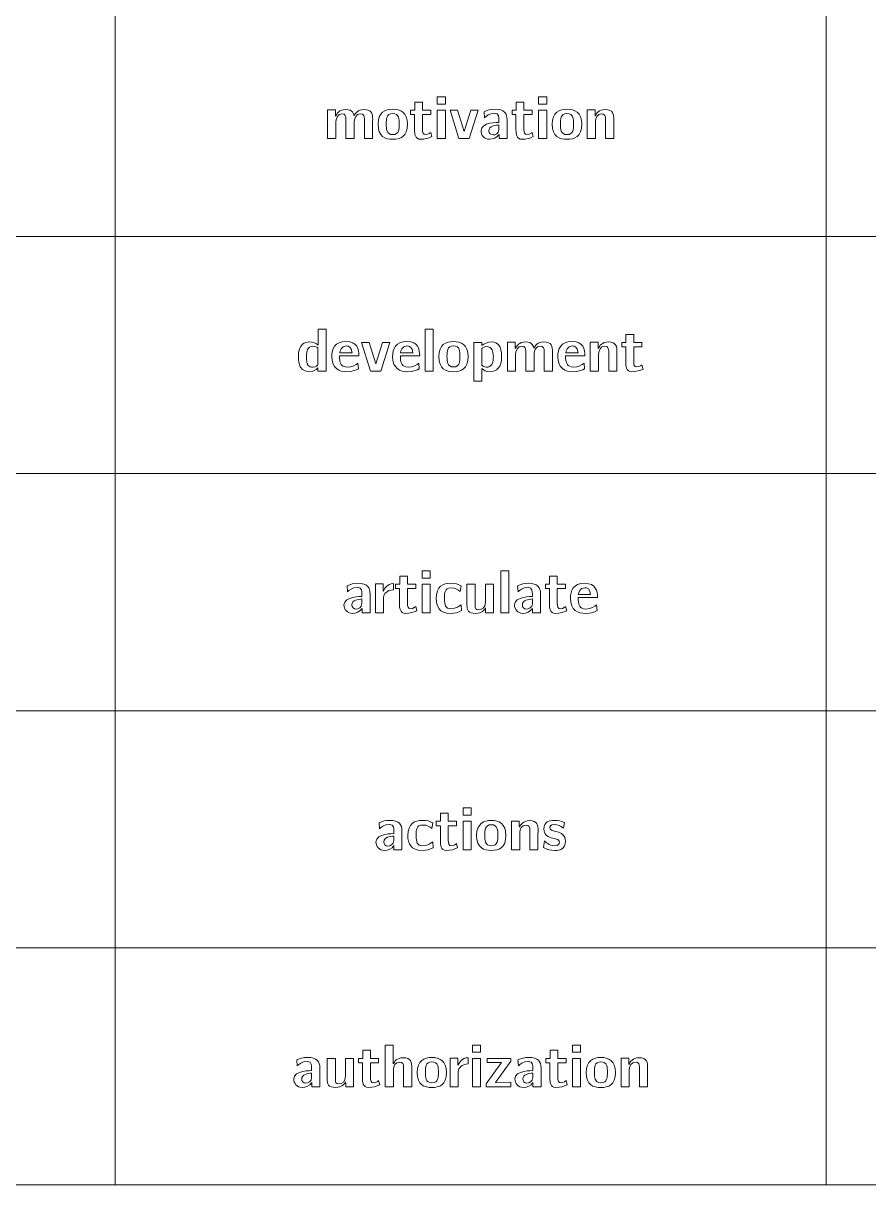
# Model space of a CAD drawing. Header units: inches. Extents: x 0 to 450, y -250 to 0.
# Drawn here: x 140.3 to 229.5, y -250 to -127.5 of the extents above; entities that cross this region are included whole.
import ezdxf

# ---------------------------------------------------------------- set-up
doc = ezdxf.new("R2010")
doc.units = ezdxf.units.IN
doc.header["$MEASUREMENT"] = 0
doc.layers.add('Raster', color=7, linetype='Continuous')
doc.layers.add('words', color=7, linetype='Continuous')

# ---------------------------------------------------------------- blocks, each defined once
blk = doc.blocks.new('block 27')
at = {"layer": 'words', "color": 250, "lineweight": 18}
for points in [[(183.98, -135.26), (184.83, -135.26), (184.83, -136.03), (183.98, -136.03), (183.98, -135.26)], [(194.67, -135.26), (195.53, -135.26), (195.53, -136.03), (194.67, -136.03), (194.67, -135.26)], [(183.98, -136.67), (184.83, -136.67), (184.83, -139.67), (183.98, -139.67), (183.98, -136.67)], [(186.1, -136.67), (186.81, -138.93), (187.53, -136.67), (188.29, -136.67), (187.35, -139.67), (186.26, -139.67), (185.32, -136.67), (186.1, -136.67)], [(194.67, -136.67), (195.53, -136.67), (195.53, -139.67), (194.67, -139.67), (194.67, -136.67)]]:
    blk.add_lwpolyline(points, dxfattribs=at)
for points, knots in [([(181.16, -136.67), (181.16, -136.67), (181.6, -136.67), (181.6, -136.67), (181.6, -136.67), (181.6, -135.82), (181.6, -135.82), (181.6, -135.82), (182.41, -135.82), (182.41, -135.82), (182.41, -135.82), (182.41, -136.67), (182.41, -136.67), (182.41, -136.67), (183.28, -136.67), (183.28, -136.67), (183.28, -136.67), (183.28, -137.13), (183.28, -137.13), (183.28, -137.13), (182.41, -137.13), (182.41, -137.13), (182.41, -137.13), (182.41, -138.67), (182.41, -138.67), (182.41, -139.03), (182.48, -139.25), (182.74, -139.25), (183.07, -139.25), (183.26, -139.02), (183.28, -139.02), (183.28, -139.02), (183.4, -139.46), (183.4, -139.46), (183.05, -139.63), (182.69, -139.74), (182.22, -139.74), (181.59, -139.74), (181.58, -139.11), (181.58, -138.77), (181.58, -138.77), (181.58, -137.13), (181.58, -137.13), (181.58, -137.13), (181.16, -137.13), (181.16, -137.13), (181.16, -137.13), (181.16, -136.67), (181.16, -136.67)], [0, 0, 0, 0, 1, 1, 1, 2, 2, 2, 3, 3, 3, 4, 4, 4, 5, 5, 5, 6, 6, 6, 7, 7, 7, 8, 8, 8, 9, 9, 9, 10, 10, 10, 11, 11, 11, 12, 12, 12, 13, 13, 13, 14, 14, 14, 15, 15, 15, 16, 16, 16, 16]), ([(191.86, -136.67), (191.86, -136.67), (192.3, -136.67), (192.3, -136.67), (192.3, -136.67), (192.3, -135.82), (192.3, -135.82), (192.3, -135.82), (193.11, -135.82), (193.11, -135.82), (193.11, -135.82), (193.11, -136.67), (193.11, -136.67), (193.11, -136.67), (193.98, -136.67), (193.98, -136.67), (193.98, -136.67), (193.98, -137.13), (193.98, -137.13), (193.98, -137.13), (193.11, -137.13), (193.11, -137.13), (193.11, -137.13), (193.11, -138.67), (193.11, -138.67), (193.11, -139.03), (193.18, -139.25), (193.44, -139.25), (193.77, -139.25), (193.96, -139.02), (193.98, -139.02), (193.98, -139.02), (194.1, -139.46), (194.1, -139.46), (193.75, -139.63), (193.39, -139.74), (192.92, -139.74), (192.29, -139.74), (192.28, -139.11), (192.28, -138.77), (192.28, -138.77), (192.28, -137.13), (192.28, -137.13), (192.28, -137.13), (191.86, -137.13), (191.86, -137.13), (191.86, -137.13), (191.86, -136.67), (191.86, -136.67)], [0, 0, 0, 0, 1, 1, 1, 2, 2, 2, 3, 3, 3, 4, 4, 4, 5, 5, 5, 6, 6, 6, 7, 7, 7, 8, 8, 8, 9, 9, 9, 10, 10, 10, 11, 11, 11, 12, 12, 12, 13, 13, 13, 14, 14, 14, 15, 15, 15, 16, 16, 16, 16]), ([(172.41, -136.64), (172.41, -136.64), (173.24, -136.64), (173.24, -136.64), (173.24, -136.64), (173.24, -137.04), (173.24, -137.04), (173.24, -137.04), (173.24, -137.3), (173.24, -137.3), (173.36, -137.04), (173.66, -136.6), (174.28, -136.6), (175.13, -136.6), (175.14, -137.07), (175.2, -137.26), (175.31, -137.02), (175.61, -136.6), (176.22, -136.6), (177.11, -136.6), (177.16, -137.11), (177.16, -137.68), (177.16, -137.77), (177.15, -137.86), (177.15, -137.94), (177.15, -137.94), (177.15, -139.67), (177.15, -139.67), (177.15, -139.67), (176.29, -139.67), (176.29, -139.67), (176.29, -139.67), (176.29, -137.6), (176.29, -137.6), (176.29, -137.29), (176.22, -137.06), (175.85, -137.06), (175.42, -137.06), (175.24, -137.51), (175.21, -137.82), (175.21, -137.82), (175.21, -139.67), (175.21, -139.67), (175.21, -139.67), (174.34, -139.67), (174.34, -139.67), (174.34, -139.67), (174.34, -137.6), (174.34, -137.6), (174.34, -137.29), (174.29, -137.06), (173.91, -137.06), (173.48, -137.06), (173.3, -137.51), (173.28, -137.82), (173.28, -137.82), (173.28, -139.67), (173.28, -139.67), (173.28, -139.67), (172.41, -139.67), (172.41, -139.67), (172.41, -139.67), (172.41, -136.64), (172.41, -136.64)], [0, 0, 0, 0, 1, 1, 1, 2, 2, 2, 3, 3, 3, 4, 4, 4, 5, 5, 5, 6, 6, 6, 7, 7, 7, 8, 8, 8, 9, 9, 9, 10, 10, 10, 11, 11, 11, 12, 12, 12, 13, 13, 13, 14, 14, 14, 15, 15, 15, 16, 16, 16, 17, 17, 17, 18, 18, 18, 19, 19, 19, 20, 20, 20, 21, 21, 21, 21]), ([(179.28, -136.57), (180.06, -136.57), (180.83, -136.9), (180.83, -138.15), (180.83, -139.49), (180.06, -139.74), (179.28, -139.74), (178.49, -139.74), (177.73, -139.49), (177.73, -138.15), (177.73, -136.9), (178.49, -136.57), (179.28, -136.57)], [0, 0, 0, 0, 1, 1, 1, 2, 2, 2, 3, 3, 3, 4, 4, 4, 4]), ([(179.28, -139.25), (179.97, -139.25), (179.96, -138.63), (179.96, -138.14), (179.96, -137.62), (179.96, -137.03), (179.28, -137.03), (178.59, -137.03), (178.59, -137.62), (178.59, -138.14), (178.59, -138.63), (178.6, -139.25), (179.28, -139.25)], [0, 0, 0, 0, 1, 1, 1, 2, 2, 2, 3, 3, 3, 4, 4, 4, 4]), ([(190.48, -137.96), (190.48, -137.96), (190.48, -137.7), (190.48, -137.7), (190.47, -137.49), (190.51, -136.99), (190.02, -136.99), (189.42, -136.99), (189.13, -137.32), (188.97, -137.47), (188.97, -137.47), (188.92, -136.84), (188.92, -136.84), (189.3, -136.65), (189.6, -136.57), (190.05, -136.57), (191.04, -136.57), (191.34, -137), (191.34, -137.67), (191.34, -137.67), (191.34, -139.67), (191.34, -139.67), (191.34, -139.67), (190.49, -139.67), (190.49, -139.67), (190.49, -139.67), (190.49, -139.23), (190.49, -139.23), (190.27, -139.56), (189.86, -139.74), (189.47, -139.74), (188.93, -139.74), (188.59, -139.29), (188.59, -138.85), (188.59, -137.9), (190.47, -137.98), (190.48, -137.96)], [0, 0, 0, 0, 1, 1, 1, 2, 2, 2, 3, 3, 3, 4, 4, 4, 5, 5, 5, 6, 6, 6, 7, 7, 7, 8, 8, 8, 9, 9, 9, 10, 10, 10, 11, 11, 11, 12, 12, 12, 12]), ([(197.66, -136.57), (198.45, -136.57), (199.21, -136.9), (199.21, -138.15), (199.21, -139.49), (198.45, -139.74), (197.66, -139.74), (196.87, -139.74), (196.11, -139.49), (196.11, -138.15), (196.11, -136.9), (196.87, -136.57), (197.66, -136.57)], [0, 0, 0, 0, 1, 1, 1, 2, 2, 2, 3, 3, 3, 4, 4, 4, 4]), ([(197.67, -139.25), (198.35, -139.25), (198.35, -138.63), (198.35, -138.14), (198.35, -137.62), (198.35, -137.03), (197.66, -137.03), (196.97, -137.03), (196.97, -137.62), (196.97, -138.14), (196.97, -138.63), (196.98, -139.25), (197.67, -139.25)], [0, 0, 0, 0, 1, 1, 1, 2, 2, 2, 3, 3, 3, 4, 4, 4, 4]), ([(199.79, -136.64), (199.79, -136.64), (200.62, -136.64), (200.62, -136.64), (200.62, -136.64), (200.62, -137.04), (200.62, -137.04), (200.62, -137.04), (200.63, -137.3), (200.63, -137.3), (200.74, -137.04), (201.04, -136.6), (201.66, -136.6), (202.54, -136.6), (202.59, -137.11), (202.59, -137.67), (202.59, -137.76), (202.59, -137.84), (202.59, -137.93), (202.59, -137.93), (202.59, -139.67), (202.59, -139.67), (202.59, -139.67), (201.72, -139.67), (201.72, -139.67), (201.72, -139.67), (201.72, -137.6), (201.72, -137.6), (201.72, -137.3), (201.67, -137.06), (201.29, -137.06), (200.86, -137.06), (200.68, -137.51), (200.66, -137.82), (200.66, -137.82), (200.66, -139.67), (200.66, -139.67), (200.66, -139.67), (199.79, -139.67), (199.79, -139.67), (199.79, -139.67), (199.79, -136.64), (199.79, -136.64)], [0, 0, 0, 0, 1, 1, 1, 2, 2, 2, 3, 3, 3, 4, 4, 4, 5, 5, 5, 6, 6, 6, 7, 7, 7, 8, 8, 8, 9, 9, 9, 10, 10, 10, 11, 11, 11, 12, 12, 12, 13, 13, 13, 14, 14, 14, 14]), ([(189.86, -139.28), (190.07, -139.28), (190.48, -139.16), (190.48, -138.69), (190.48, -138.69), (190.48, -138.22), (190.48, -138.22), (190.07, -138.25), (189.42, -138.34), (189.42, -138.84), (189.42, -139.08), (189.6, -139.28), (189.86, -139.28)], [0, 0, 0, 0, 1, 1, 1, 2, 2, 2, 3, 3, 3, 4, 4, 4, 4])]:
    blk.add_open_spline(points, degree=3, knots=knots, dxfattribs=at)
blk = doc.blocks.new('block 28')
at = {"layer": 'words', "color": 250, "lineweight": 18}
for points in [[(182.7, -159.76), (183.55, -159.76), (183.55, -164.18), (182.7, -164.18), (182.7, -159.76)], [(176.78, -161.18), (177.49, -163.43), (178.2, -161.18), (178.97, -161.18), (178.03, -164.18), (176.94, -164.18), (175.99, -161.18), (176.78, -161.18)]]:
    blk.add_lwpolyline(points, dxfattribs=at)
for points, knots in [([(169.76, -161.35), (169.96, -161.18), (170.22, -161.11), (170.49, -161.11), (170.89, -161.11), (171.19, -161.27), (171.41, -161.46), (171.41, -161.46), (171.41, -159.76), (171.41, -159.76), (171.41, -159.76), (172.26, -159.76), (172.26, -159.76), (172.26, -159.76), (172.26, -164.18), (172.26, -164.18), (172.26, -164.18), (171.39, -164.18), (171.39, -164.18), (171.39, -164.18), (171.39, -163.85), (171.39, -163.85), (171.16, -164.08), (170.88, -164.25), (170.48, -164.25), (170.29, -164.25), (169.8, -164.21), (169.52, -163.72), (169.36, -163.43), (169.32, -163.08), (169.32, -162.67), (169.32, -162.17), (169.4, -161.65), (169.76, -161.35)], [0, 0, 0, 0, 1, 1, 1, 2, 2, 2, 3, 3, 3, 4, 4, 4, 5, 5, 5, 6, 6, 6, 7, 7, 7, 8, 8, 8, 9, 9, 9, 10, 10, 10, 11, 11, 11, 11]), ([(203.44, -161.18), (203.44, -161.18), (203.88, -161.18), (203.88, -161.18), (203.88, -161.18), (203.88, -160.32), (203.88, -160.32), (203.88, -160.32), (204.7, -160.32), (204.7, -160.32), (204.7, -160.32), (204.7, -161.18), (204.7, -161.18), (204.7, -161.18), (205.57, -161.18), (205.57, -161.18), (205.57, -161.18), (205.57, -161.64), (205.57, -161.64), (205.57, -161.64), (204.7, -161.64), (204.7, -161.64), (204.7, -161.64), (204.7, -163.17), (204.7, -163.17), (204.7, -163.54), (204.76, -163.75), (205.03, -163.75), (205.35, -163.75), (205.55, -163.52), (205.57, -163.52), (205.57, -163.52), (205.68, -163.97), (205.68, -163.97), (205.33, -164.13), (204.97, -164.25), (204.5, -164.25), (203.88, -164.25), (203.86, -163.61), (203.86, -163.27), (203.86, -163.27), (203.86, -161.64), (203.86, -161.64), (203.86, -161.64), (203.44, -161.64), (203.44, -161.64), (203.44, -161.64), (203.44, -161.18), (203.44, -161.18)], [0, 0, 0, 0, 1, 1, 1, 2, 2, 2, 3, 3, 3, 4, 4, 4, 5, 5, 5, 6, 6, 6, 7, 7, 7, 8, 8, 8, 9, 9, 9, 10, 10, 10, 11, 11, 11, 12, 12, 12, 13, 13, 13, 14, 14, 14, 15, 15, 15, 16, 16, 16, 16]), ([(170.34, -163.58), (170.46, -163.72), (170.65, -163.79), (170.83, -163.79), (171.21, -163.79), (171.37, -163.53), (171.39, -163.52), (171.39, -163.52), (171.39, -161.75), (171.39, -161.75), (171.23, -161.63), (171.1, -161.57), (170.9, -161.57), (170.23, -161.57), (170.19, -162.09), (170.19, -162.59), (170.19, -163.1), (170.2, -163.39), (170.34, -163.58)], [0, 0, 0, 0, 1, 1, 1, 2, 2, 2, 3, 3, 3, 4, 4, 4, 5, 5, 5, 6, 6, 6, 6]), ([(174.36, -161.07), (175.56, -161.07), (175.7, -161.89), (175.7, -162.59), (175.7, -162.59), (173.66, -162.59), (173.66, -162.59), (173.66, -162.89), (173.67, -163.23), (173.85, -163.49), (173.93, -163.6), (174.11, -163.78), (174.49, -163.78), (175.03, -163.78), (175.4, -163.52), (175.61, -163.36), (175.61, -163.36), (175.66, -163.94), (175.66, -163.94), (175.45, -164.06), (175.05, -164.25), (174.44, -164.25), (173.63, -164.25), (172.84, -163.93), (172.84, -162.65), (172.84, -161.84), (173.15, -161.07), (174.36, -161.07)], [0, 0, 0, 0, 1, 1, 1, 2, 2, 2, 3, 3, 3, 4, 4, 4, 5, 5, 5, 6, 6, 6, 7, 7, 7, 8, 8, 8, 9, 9, 9, 9]), ([(174.98, -162.25), (174.91, -161.66), (174.61, -161.53), (174.37, -161.53), (173.82, -161.53), (173.71, -162.07), (173.68, -162.25), (173.68, -162.25), (174.98, -162.25), (174.98, -162.25)], [0, 0, 0, 0, 1, 1, 1, 2, 2, 2, 3, 3, 3, 3]), ([(180.78, -161.07), (181.98, -161.07), (182.12, -161.89), (182.12, -162.59), (182.12, -162.59), (180.08, -162.59), (180.08, -162.59), (180.08, -162.89), (180.09, -163.23), (180.27, -163.49), (180.35, -163.6), (180.53, -163.78), (180.91, -163.78), (181.45, -163.78), (181.82, -163.52), (182.03, -163.36), (182.03, -163.36), (182.08, -163.94), (182.08, -163.94), (181.87, -164.06), (181.47, -164.25), (180.86, -164.25), (180.05, -164.25), (179.26, -163.93), (179.26, -162.65), (179.26, -161.84), (179.57, -161.07), (180.78, -161.07)], [0, 0, 0, 0, 1, 1, 1, 2, 2, 2, 3, 3, 3, 4, 4, 4, 5, 5, 5, 6, 6, 6, 7, 7, 7, 8, 8, 8, 9, 9, 9, 9]), ([(181.4, -162.25), (181.33, -161.66), (181.03, -161.53), (180.79, -161.53), (180.24, -161.53), (180.13, -162.07), (180.1, -162.25), (180.1, -162.25), (181.4, -162.25), (181.4, -162.25)], [0, 0, 0, 0, 1, 1, 1, 2, 2, 2, 3, 3, 3, 3]), ([(185.68, -161.07), (186.47, -161.07), (187.23, -161.41), (187.23, -162.66), (187.23, -164), (186.47, -164.25), (185.68, -164.25), (184.9, -164.25), (184.13, -164), (184.13, -162.66), (184.13, -161.41), (184.9, -161.07), (185.68, -161.07)], [0, 0, 0, 0, 1, 1, 1, 2, 2, 2, 3, 3, 3, 4, 4, 4, 4]), ([(185.69, -163.75), (186.38, -163.75), (186.37, -163.14), (186.37, -162.65), (186.37, -162.13), (186.37, -161.53), (185.68, -161.53), (185, -161.53), (185, -162.13), (185, -162.65), (185, -163.14), (185, -163.75), (185.69, -163.75)], [0, 0, 0, 0, 1, 1, 1, 2, 2, 2, 3, 3, 3, 4, 4, 4, 4]), ([(187.82, -161.18), (187.82, -161.18), (188.67, -161.18), (188.67, -161.18), (188.67, -161.18), (188.67, -161.5), (188.67, -161.5), (188.93, -161.29), (189.28, -161.11), (189.75, -161.11), (190.36, -161.11), (190.76, -161.53), (190.76, -162.67), (190.76, -163.8), (190.26, -164.25), (189.51, -164.25), (189.14, -164.25), (188.89, -164.1), (188.69, -163.9), (188.69, -163.9), (188.69, -165.24), (188.69, -165.24), (188.69, -165.24), (187.82, -165.24), (187.82, -165.24), (187.82, -165.24), (187.82, -161.18), (187.82, -161.18)], [0, 0, 0, 0, 1, 1, 1, 2, 2, 2, 3, 3, 3, 4, 4, 4, 5, 5, 5, 6, 6, 6, 7, 7, 7, 8, 8, 8, 9, 9, 9, 9]), ([(189.17, -163.78), (189.41, -163.78), (189.61, -163.67), (189.73, -163.48), (189.91, -163.19), (189.88, -162.87), (189.89, -162.61), (189.89, -162.61), (189.88, -162.46), (189.88, -162.46), (189.86, -162.19), (189.79, -161.6), (189.23, -161.6), (188.9, -161.6), (188.69, -161.8), (188.69, -161.8), (188.69, -161.8), (188.69, -163.57), (188.69, -163.57), (188.73, -163.6), (188.88, -163.78), (189.17, -163.78)], [0, 0, 0, 0, 1, 1, 1, 2, 2, 2, 3, 3, 3, 4, 4, 4, 5, 5, 5, 6, 6, 6, 7, 7, 7, 7]), ([(191.37, -161.14), (191.37, -161.14), (192.21, -161.14), (192.21, -161.14), (192.21, -161.14), (192.21, -161.54), (192.21, -161.54), (192.21, -161.54), (192.21, -161.81), (192.21, -161.81), (192.33, -161.55), (192.62, -161.11), (193.25, -161.11), (194.1, -161.11), (194.1, -161.57), (194.17, -161.77), (194.28, -161.53), (194.57, -161.1), (195.18, -161.1), (196.08, -161.1), (196.12, -161.62), (196.12, -162.18), (196.12, -162.27), (196.12, -162.36), (196.12, -162.44), (196.12, -162.44), (196.12, -164.18), (196.12, -164.18), (196.12, -164.18), (195.25, -164.18), (195.25, -164.18), (195.25, -164.18), (195.25, -162.1), (195.25, -162.1), (195.25, -161.79), (195.19, -161.57), (194.82, -161.57), (194.38, -161.57), (194.21, -162.01), (194.18, -162.33), (194.18, -162.33), (194.18, -164.18), (194.18, -164.18), (194.18, -164.18), (193.31, -164.18), (193.31, -164.18), (193.31, -164.18), (193.31, -162.1), (193.31, -162.1), (193.31, -161.79), (193.25, -161.57), (192.88, -161.57), (192.45, -161.57), (192.27, -162.01), (192.24, -162.33), (192.24, -162.33), (192.24, -164.18), (192.24, -164.18), (192.24, -164.18), (191.37, -164.18), (191.37, -164.18), (191.37, -164.18), (191.37, -161.14), (191.37, -161.14)], [0, 0, 0, 0, 1, 1, 1, 2, 2, 2, 3, 3, 3, 4, 4, 4, 5, 5, 5, 6, 6, 6, 7, 7, 7, 8, 8, 8, 9, 9, 9, 10, 10, 10, 11, 11, 11, 12, 12, 12, 13, 13, 13, 14, 14, 14, 15, 15, 15, 16, 16, 16, 17, 17, 17, 18, 18, 18, 19, 19, 19, 20, 20, 20, 21, 21, 21, 21]), ([(198.21, -161.07), (199.41, -161.07), (199.55, -161.89), (199.55, -162.59), (199.55, -162.59), (197.51, -162.59), (197.51, -162.59), (197.51, -162.89), (197.52, -163.23), (197.7, -163.49), (197.78, -163.6), (197.96, -163.78), (198.34, -163.78), (198.88, -163.78), (199.25, -163.52), (199.46, -163.36), (199.46, -163.36), (199.51, -163.94), (199.51, -163.94), (199.3, -164.06), (198.9, -164.25), (198.3, -164.25), (197.48, -164.25), (196.69, -163.93), (196.69, -162.65), (196.69, -161.84), (197, -161.07), (198.21, -161.07)], [0, 0, 0, 0, 1, 1, 1, 2, 2, 2, 3, 3, 3, 4, 4, 4, 5, 5, 5, 6, 6, 6, 7, 7, 7, 8, 8, 8, 9, 9, 9, 9]), ([(198.83, -162.25), (198.76, -161.66), (198.46, -161.53), (198.22, -161.53), (197.67, -161.53), (197.56, -162.07), (197.53, -162.25), (197.53, -162.25), (198.83, -162.25), (198.83, -162.25)], [0, 0, 0, 0, 1, 1, 1, 2, 2, 2, 3, 3, 3, 3]), ([(200.12, -161.14), (200.12, -161.14), (200.96, -161.14), (200.96, -161.14), (200.96, -161.14), (200.96, -161.54), (200.96, -161.54), (200.96, -161.54), (200.96, -161.81), (200.96, -161.81), (201.08, -161.54), (201.37, -161.11), (202, -161.11), (202.88, -161.11), (202.93, -161.61), (202.93, -162.18), (202.93, -162.26), (202.92, -162.35), (202.92, -162.44), (202.92, -162.44), (202.92, -164.18), (202.92, -164.18), (202.92, -164.18), (202.06, -164.18), (202.06, -164.18), (202.06, -164.18), (202.06, -162.1), (202.06, -162.1), (202.06, -161.8), (202, -161.57), (201.63, -161.57), (201.2, -161.57), (201.02, -162.01), (200.99, -162.33), (200.99, -162.33), (200.99, -164.18), (200.99, -164.18), (200.99, -164.18), (200.12, -164.18), (200.12, -164.18), (200.12, -164.18), (200.12, -161.14), (200.12, -161.14)], [0, 0, 0, 0, 1, 1, 1, 2, 2, 2, 3, 3, 3, 4, 4, 4, 5, 5, 5, 6, 6, 6, 7, 7, 7, 8, 8, 8, 9, 9, 9, 10, 10, 10, 11, 11, 11, 12, 12, 12, 13, 13, 13, 14, 14, 14, 14])]:
    blk.add_open_spline(points, degree=3, knots=knots, dxfattribs=at)
blk = doc.blocks.new('block 29')
at = {"layer": 'words', "color": 250, "lineweight": 18}
for points in [[(182.39, -185.26), (183.24, -185.26), (183.24, -186.03), (182.39, -186.03), (182.39, -185.26)], [(190.68, -185.26), (191.53, -185.26), (191.53, -189.67), (190.68, -189.67), (190.68, -185.26)], [(182.39, -186.67), (183.24, -186.67), (183.24, -189.67), (182.39, -189.67), (182.39, -186.67)]]:
    blk.add_lwpolyline(points, dxfattribs=at)
for points, knots in [([(179.57, -186.67), (179.57, -186.67), (180.01, -186.67), (180.01, -186.67), (180.01, -186.67), (180.01, -185.82), (180.01, -185.82), (180.01, -185.82), (180.83, -185.82), (180.83, -185.82), (180.83, -185.82), (180.83, -186.67), (180.83, -186.67), (180.83, -186.67), (181.7, -186.67), (181.7, -186.67), (181.7, -186.67), (181.7, -187.13), (181.7, -187.13), (181.7, -187.13), (180.83, -187.13), (180.83, -187.13), (180.83, -187.13), (180.83, -188.67), (180.83, -188.67), (180.83, -189.03), (180.89, -189.25), (181.16, -189.25), (181.48, -189.25), (181.68, -189.02), (181.7, -189.02), (181.7, -189.02), (181.81, -189.46), (181.81, -189.46), (181.46, -189.63), (181.1, -189.74), (180.63, -189.74), (180.01, -189.74), (179.99, -189.11), (179.99, -188.77), (179.99, -188.77), (179.99, -187.13), (179.99, -187.13), (179.99, -187.13), (179.57, -187.13), (179.57, -187.13), (179.57, -187.13), (179.57, -186.67), (179.57, -186.67)], [0, 0, 0, 0, 1, 1, 1, 2, 2, 2, 3, 3, 3, 4, 4, 4, 5, 5, 5, 6, 6, 6, 7, 7, 7, 8, 8, 8, 9, 9, 9, 10, 10, 10, 11, 11, 11, 12, 12, 12, 13, 13, 13, 14, 14, 14, 15, 15, 15, 16, 16, 16, 16]), ([(195.39, -186.67), (195.39, -186.67), (195.83, -186.67), (195.83, -186.67), (195.83, -186.67), (195.83, -185.82), (195.83, -185.82), (195.83, -185.82), (196.64, -185.82), (196.64, -185.82), (196.64, -185.82), (196.64, -186.67), (196.64, -186.67), (196.64, -186.67), (197.51, -186.67), (197.51, -186.67), (197.51, -186.67), (197.51, -187.13), (197.51, -187.13), (197.51, -187.13), (196.64, -187.13), (196.64, -187.13), (196.64, -187.13), (196.64, -188.67), (196.64, -188.67), (196.64, -189.03), (196.71, -189.25), (196.97, -189.25), (197.3, -189.25), (197.5, -189.02), (197.51, -189.02), (197.51, -189.02), (197.63, -189.46), (197.63, -189.46), (197.28, -189.63), (196.92, -189.74), (196.45, -189.74), (195.82, -189.74), (195.81, -189.11), (195.81, -188.77), (195.81, -188.77), (195.81, -187.13), (195.81, -187.13), (195.81, -187.13), (195.39, -187.13), (195.39, -187.13), (195.39, -187.13), (195.39, -186.67), (195.39, -186.67)], [0, 0, 0, 0, 1, 1, 1, 2, 2, 2, 3, 3, 3, 4, 4, 4, 5, 5, 5, 6, 6, 6, 7, 7, 7, 8, 8, 8, 9, 9, 9, 10, 10, 10, 11, 11, 11, 12, 12, 12, 13, 13, 13, 14, 14, 14, 15, 15, 15, 16, 16, 16, 16]), ([(176.03, -187.96), (176.03, -187.96), (176.03, -187.7), (176.03, -187.7), (176.02, -187.49), (176.06, -186.99), (175.57, -186.99), (174.97, -186.99), (174.67, -187.32), (174.51, -187.47), (174.51, -187.47), (174.46, -186.84), (174.46, -186.84), (174.84, -186.65), (175.14, -186.57), (175.59, -186.57), (176.59, -186.57), (176.89, -187), (176.89, -187.67), (176.89, -187.67), (176.89, -189.67), (176.89, -189.67), (176.89, -189.67), (176.04, -189.67), (176.04, -189.67), (176.04, -189.67), (176.04, -189.23), (176.04, -189.23), (175.82, -189.56), (175.41, -189.74), (175.02, -189.74), (174.48, -189.74), (174.13, -189.29), (174.13, -188.85), (174.13, -187.9), (176.02, -187.98), (176.03, -187.96)], [0, 0, 0, 0, 1, 1, 1, 2, 2, 2, 3, 3, 3, 4, 4, 4, 5, 5, 5, 6, 6, 6, 7, 7, 7, 8, 8, 8, 9, 9, 9, 10, 10, 10, 11, 11, 11, 12, 12, 12, 12]), ([(177.46, -186.64), (177.46, -186.64), (178.27, -186.64), (178.27, -186.64), (178.27, -186.64), (178.27, -187.11), (178.27, -187.11), (178.27, -187.11), (178.28, -187.4), (178.28, -187.4), (178.39, -187.12), (178.69, -186.62), (179.34, -186.6), (179.34, -186.6), (179.34, -187.25), (179.34, -187.25), (178.62, -187.26), (178.34, -187.73), (178.31, -188.02), (178.31, -188.02), (178.31, -189.67), (178.31, -189.67), (178.31, -189.67), (177.46, -189.67), (177.46, -189.67), (177.46, -189.67), (177.46, -186.64), (177.46, -186.64)], [0, 0, 0, 0, 1, 1, 1, 2, 2, 2, 3, 3, 3, 4, 4, 4, 5, 5, 5, 6, 6, 6, 7, 7, 7, 8, 8, 8, 9, 9, 9, 9]), ([(185.4, -186.57), (185.89, -186.57), (186.11, -186.64), (186.5, -186.84), (186.5, -186.84), (186.4, -187.44), (186.4, -187.44), (186.13, -187.24), (185.97, -187.06), (185.41, -187.06), (184.77, -187.06), (184.74, -187.6), (184.73, -188.04), (184.73, -188.04), (184.73, -188.22), (184.73, -188.22), (184.73, -188.83), (184.85, -189.25), (185.4, -189.25), (185.98, -189.25), (186.32, -188.96), (186.48, -188.83), (186.48, -188.83), (186.54, -189.45), (186.54, -189.45), (186.17, -189.65), (185.84, -189.74), (185.38, -189.74), (184.17, -189.74), (183.86, -188.99), (183.86, -188.17), (183.86, -186.88), (184.58, -186.57), (185.4, -186.57)], [0, 0, 0, 0, 1, 1, 1, 2, 2, 2, 3, 3, 3, 4, 4, 4, 5, 5, 5, 6, 6, 6, 7, 7, 7, 8, 8, 8, 9, 9, 9, 10, 10, 10, 11, 11, 11, 11]), ([(187.11, -186.67), (187.11, -186.67), (187.98, -186.67), (187.98, -186.67), (187.98, -186.67), (187.98, -188.85), (187.98, -188.85), (187.99, -189.23), (187.96, -189.35), (188.38, -189.35), (188.67, -189.35), (189.05, -189.15), (189.05, -188.56), (189.05, -188.56), (189.05, -186.67), (189.05, -186.67), (189.05, -186.67), (189.91, -186.67), (189.91, -186.67), (189.91, -186.67), (189.91, -189.67), (189.91, -189.67), (189.91, -189.67), (189.07, -189.67), (189.07, -189.67), (189.07, -189.67), (189.07, -189.38), (189.07, -189.38), (189.07, -189.38), (189.06, -189.16), (189.06, -189.16), (188.95, -189.37), (188.66, -189.74), (188.05, -189.74), (187.21, -189.74), (187.11, -189.37), (187.11, -188.85), (187.11, -188.85), (187.11, -186.67), (187.11, -186.67)], [0, 0, 0, 0, 1, 1, 1, 2, 2, 2, 3, 3, 3, 4, 4, 4, 5, 5, 5, 6, 6, 6, 7, 7, 7, 8, 8, 8, 9, 9, 9, 10, 10, 10, 11, 11, 11, 12, 12, 12, 13, 13, 13, 13]), ([(194.01, -187.96), (194.01, -187.96), (194.01, -187.7), (194.01, -187.7), (194, -187.49), (194.04, -186.99), (193.55, -186.99), (192.95, -186.99), (192.66, -187.32), (192.5, -187.47), (192.5, -187.47), (192.45, -186.84), (192.45, -186.84), (192.83, -186.65), (193.13, -186.57), (193.58, -186.57), (194.57, -186.57), (194.87, -187), (194.87, -187.67), (194.87, -187.67), (194.87, -189.67), (194.87, -189.67), (194.87, -189.67), (194.02, -189.67), (194.02, -189.67), (194.02, -189.67), (194.02, -189.23), (194.02, -189.23), (193.8, -189.56), (193.39, -189.74), (193, -189.74), (192.46, -189.74), (192.12, -189.29), (192.12, -188.85), (192.12, -187.9), (194, -187.98), (194.01, -187.96)], [0, 0, 0, 0, 1, 1, 1, 2, 2, 2, 3, 3, 3, 4, 4, 4, 5, 5, 5, 6, 6, 6, 7, 7, 7, 8, 8, 8, 9, 9, 9, 10, 10, 10, 11, 11, 11, 12, 12, 12, 12]), ([(199.53, -186.57), (200.73, -186.57), (200.87, -187.39), (200.87, -188.08), (200.87, -188.08), (198.83, -188.08), (198.83, -188.08), (198.83, -188.39), (198.84, -188.73), (199.02, -188.99), (199.1, -189.09), (199.28, -189.28), (199.66, -189.28), (200.2, -189.28), (200.57, -189.02), (200.78, -188.85), (200.78, -188.85), (200.83, -189.43), (200.83, -189.43), (200.62, -189.55), (200.23, -189.74), (199.62, -189.74), (198.8, -189.74), (198.02, -189.42), (198.02, -188.15), (198.02, -187.33), (198.32, -186.57), (199.53, -186.57)], [0, 0, 0, 0, 1, 1, 1, 2, 2, 2, 3, 3, 3, 4, 4, 4, 5, 5, 5, 6, 6, 6, 7, 7, 7, 8, 8, 8, 9, 9, 9, 9]), ([(200.15, -187.74), (200.09, -187.15), (199.78, -187.03), (199.54, -187.03), (198.99, -187.03), (198.89, -187.57), (198.85, -187.74), (198.85, -187.74), (200.15, -187.74), (200.15, -187.74)], [0, 0, 0, 0, 1, 1, 1, 2, 2, 2, 3, 3, 3, 3]), ([(175.41, -189.28), (175.61, -189.28), (176.03, -189.16), (176.03, -188.69), (176.03, -188.69), (176.03, -188.22), (176.03, -188.22), (175.62, -188.25), (174.97, -188.34), (174.97, -188.84), (174.97, -189.08), (175.14, -189.28), (175.41, -189.28)], [0, 0, 0, 0, 1, 1, 1, 2, 2, 2, 3, 3, 3, 4, 4, 4, 4]), ([(193.39, -189.28), (193.6, -189.28), (194.01, -189.16), (194.01, -188.69), (194.01, -188.69), (194.01, -188.22), (194.01, -188.22), (193.6, -188.25), (192.95, -188.34), (192.95, -188.84), (192.95, -189.08), (193.13, -189.28), (193.39, -189.28)], [0, 0, 0, 0, 1, 1, 1, 2, 2, 2, 3, 3, 3, 4, 4, 4, 4])]:
    blk.add_open_spline(points, degree=3, knots=knots, dxfattribs=at)
blk = doc.blocks.new('block 30')
at = {"layer": 'words', "color": 250, "lineweight": 18}
for points in [[(186.69, -210.26), (187.54, -210.26), (187.54, -211.03), (186.69, -211.03), (186.69, -210.26)], [(186.69, -211.67), (187.54, -211.67), (187.54, -214.67), (186.69, -214.67), (186.69, -211.67)]]:
    blk.add_lwpolyline(points, dxfattribs=at)
for points, knots in [([(179.39, -212.96), (179.39, -212.96), (179.39, -212.7), (179.39, -212.7), (179.38, -212.49), (179.42, -211.99), (178.93, -211.99), (178.33, -211.99), (178.04, -212.32), (177.88, -212.47), (177.88, -212.47), (177.83, -211.84), (177.83, -211.84), (178.21, -211.65), (178.51, -211.57), (178.96, -211.57), (179.95, -211.57), (180.25, -212), (180.25, -212.67), (180.25, -212.67), (180.25, -214.67), (180.25, -214.67), (180.25, -214.67), (179.4, -214.67), (179.4, -214.67), (179.4, -214.67), (179.4, -214.23), (179.4, -214.23), (179.18, -214.56), (178.77, -214.74), (178.38, -214.74), (177.84, -214.74), (177.5, -214.29), (177.5, -213.85), (177.5, -212.9), (179.38, -212.98), (179.39, -212.96)], [0, 0, 0, 0, 1, 1, 1, 2, 2, 2, 3, 3, 3, 4, 4, 4, 5, 5, 5, 6, 6, 6, 7, 7, 7, 8, 8, 8, 9, 9, 9, 10, 10, 10, 11, 11, 11, 12, 12, 12, 12]), ([(182.41, -211.57), (182.9, -211.57), (183.12, -211.64), (183.5, -211.84), (183.5, -211.84), (183.4, -212.44), (183.4, -212.44), (183.13, -212.24), (182.98, -212.06), (182.42, -212.06), (181.78, -212.06), (181.74, -212.6), (181.74, -213.04), (181.74, -213.04), (181.74, -213.22), (181.74, -213.22), (181.74, -213.83), (181.85, -214.25), (182.4, -214.25), (182.99, -214.25), (183.33, -213.96), (183.49, -213.83), (183.49, -213.83), (183.54, -214.45), (183.54, -214.45), (183.17, -214.65), (182.85, -214.74), (182.39, -214.74), (181.17, -214.74), (180.87, -213.99), (180.87, -213.17), (180.87, -211.88), (181.58, -211.57), (182.41, -211.57)], [0, 0, 0, 0, 1, 1, 1, 2, 2, 2, 3, 3, 3, 4, 4, 4, 5, 5, 5, 6, 6, 6, 7, 7, 7, 8, 8, 8, 9, 9, 9, 10, 10, 10, 11, 11, 11, 11]), ([(183.87, -211.67), (183.87, -211.67), (184.32, -211.67), (184.32, -211.67), (184.32, -211.67), (184.32, -210.82), (184.32, -210.82), (184.32, -210.82), (185.13, -210.82), (185.13, -210.82), (185.13, -210.82), (185.13, -211.67), (185.13, -211.67), (185.13, -211.67), (186, -211.67), (186, -211.67), (186, -211.67), (186, -212.13), (186, -212.13), (186, -212.13), (185.13, -212.13), (185.13, -212.13), (185.13, -212.13), (185.13, -213.67), (185.13, -213.67), (185.13, -214.03), (185.19, -214.25), (185.46, -214.25), (185.78, -214.25), (185.98, -214.02), (186, -214.02), (186, -214.02), (186.11, -214.46), (186.11, -214.46), (185.76, -214.63), (185.4, -214.74), (184.93, -214.74), (184.31, -214.74), (184.3, -214.11), (184.3, -213.77), (184.3, -213.77), (184.3, -212.13), (184.3, -212.13), (184.3, -212.13), (183.87, -212.13), (183.87, -212.13), (183.87, -212.13), (183.87, -211.67), (183.87, -211.67)], [0, 0, 0, 0, 1, 1, 1, 2, 2, 2, 3, 3, 3, 4, 4, 4, 5, 5, 5, 6, 6, 6, 7, 7, 7, 8, 8, 8, 9, 9, 9, 10, 10, 10, 11, 11, 11, 12, 12, 12, 13, 13, 13, 14, 14, 14, 15, 15, 15, 16, 16, 16, 16]), ([(189.68, -211.57), (190.46, -211.57), (191.22, -211.9), (191.22, -213.15), (191.22, -214.49), (190.46, -214.74), (189.68, -214.74), (188.89, -214.74), (188.13, -214.49), (188.13, -213.15), (188.13, -211.9), (188.89, -211.57), (189.68, -211.57)], [0, 0, 0, 0, 1, 1, 1, 2, 2, 2, 3, 3, 3, 4, 4, 4, 4]), ([(191.8, -211.64), (191.8, -211.64), (192.63, -211.64), (192.63, -211.64), (192.63, -211.64), (192.63, -212.04), (192.63, -212.04), (192.63, -212.04), (192.64, -212.3), (192.64, -212.3), (192.75, -212.04), (193.05, -211.6), (193.68, -211.6), (194.56, -211.6), (194.61, -212.11), (194.61, -212.67), (194.61, -212.76), (194.6, -212.84), (194.6, -212.93), (194.6, -212.93), (194.6, -214.67), (194.6, -214.67), (194.6, -214.67), (193.74, -214.67), (193.74, -214.67), (193.74, -214.67), (193.74, -212.6), (193.74, -212.6), (193.74, -212.3), (193.68, -212.06), (193.31, -212.06), (192.88, -212.06), (192.7, -212.51), (192.67, -212.82), (192.67, -212.82), (192.67, -214.67), (192.67, -214.67), (192.67, -214.67), (191.8, -214.67), (191.8, -214.67), (191.8, -214.67), (191.8, -211.64), (191.8, -211.64)], [0, 0, 0, 0, 1, 1, 1, 2, 2, 2, 3, 3, 3, 4, 4, 4, 5, 5, 5, 6, 6, 6, 7, 7, 7, 8, 8, 8, 9, 9, 9, 10, 10, 10, 11, 11, 11, 12, 12, 12, 13, 13, 13, 14, 14, 14, 14]), ([(195.3, -213.74), (195.38, -213.83), (195.73, -214.24), (196.37, -214.24), (196.79, -214.24), (196.87, -214.04), (196.87, -213.88), (196.87, -213.71), (196.72, -213.59), (196.57, -213.54), (196.3, -213.45), (195.71, -213.48), (195.36, -212.99), (195.31, -212.91), (195.22, -212.74), (195.22, -212.5), (195.22, -211.71), (195.78, -211.57), (196.35, -211.57), (196.76, -211.57), (197, -211.61), (197.4, -211.78), (197.4, -211.78), (197.3, -212.39), (197.3, -212.39), (196.96, -212.14), (196.73, -212.02), (196.27, -212.02), (195.9, -212.02), (195.85, -212.21), (195.85, -212.34), (195.85, -212.68), (196.24, -212.68), (196.63, -212.77), (197.04, -212.86), (197.5, -213.18), (197.5, -213.76), (197.5, -214.55), (197, -214.74), (196.37, -214.74), (195.92, -214.74), (195.55, -214.64), (195.18, -214.44), (195.18, -214.44), (195.3, -213.74), (195.3, -213.74)], [0, 0, 0, 0, 1, 1, 1, 2, 2, 2, 3, 3, 3, 4, 4, 4, 5, 5, 5, 6, 6, 6, 7, 7, 7, 8, 8, 8, 9, 9, 9, 10, 10, 10, 11, 11, 11, 12, 12, 12, 13, 13, 13, 14, 14, 14, 15, 15, 15, 15]), ([(189.68, -214.25), (190.37, -214.25), (190.36, -213.63), (190.36, -213.14), (190.36, -212.62), (190.36, -212.03), (189.68, -212.03), (188.99, -212.03), (188.99, -212.62), (188.99, -213.14), (188.99, -213.63), (189, -214.25), (189.68, -214.25)], [0, 0, 0, 0, 1, 1, 1, 2, 2, 2, 3, 3, 3, 4, 4, 4, 4]), ([(178.77, -214.28), (178.98, -214.28), (179.39, -214.16), (179.39, -213.69), (179.39, -213.69), (179.39, -213.22), (179.39, -213.22), (178.98, -213.25), (178.33, -213.34), (178.33, -213.84), (178.33, -214.08), (178.51, -214.28), (178.77, -214.28)], [0, 0, 0, 0, 1, 1, 1, 2, 2, 2, 3, 3, 3, 4, 4, 4, 4])]:
    blk.add_open_spline(points, degree=3, knots=knots, dxfattribs=at)
blk = doc.blocks.new('block 31')
at = {"layer": 'words', "color": 250, "lineweight": 18}
for points in [[(187.7, -235.26), (188.55, -235.26), (188.55, -236.03), (187.7, -236.03), (187.7, -235.26)], [(198.25, -235.26), (199.1, -235.26), (199.1, -236.03), (198.25, -236.03), (198.25, -235.26)], [(187.7, -236.67), (188.55, -236.67), (188.55, -239.67), (187.7, -239.67), (187.7, -236.67)], [(189.14, -239.36), (190.76, -237.11), (189.23, -237.12), (189.23, -236.67), (191.74, -236.67), (191.74, -236.96), (190.12, -239.2), (191.75, -239.19), (191.75, -239.67), (189.14, -239.67), (189.14, -239.36)], [(198.25, -236.67), (199.1, -236.67), (199.1, -239.67), (198.25, -239.67), (198.25, -236.67)]]:
    blk.add_lwpolyline(points, dxfattribs=at)
for points, knots in [([(175.66, -236.67), (175.66, -236.67), (176.11, -236.67), (176.11, -236.67), (176.11, -236.67), (176.11, -235.82), (176.11, -235.82), (176.11, -235.82), (176.92, -235.82), (176.92, -235.82), (176.92, -235.82), (176.92, -236.67), (176.92, -236.67), (176.92, -236.67), (177.79, -236.67), (177.79, -236.67), (177.79, -236.67), (177.79, -237.13), (177.79, -237.13), (177.79, -237.13), (176.92, -237.13), (176.92, -237.13), (176.92, -237.13), (176.92, -238.67), (176.92, -238.67), (176.92, -239.03), (176.98, -239.25), (177.25, -239.25), (177.58, -239.25), (177.77, -239.02), (177.79, -239.02), (177.79, -239.02), (177.91, -239.46), (177.91, -239.46), (177.56, -239.63), (177.19, -239.74), (176.72, -239.74), (176.1, -239.74), (176.09, -239.11), (176.09, -238.77), (176.09, -238.77), (176.09, -237.13), (176.09, -237.13), (176.09, -237.13), (175.66, -237.13), (175.66, -237.13), (175.66, -237.13), (175.66, -236.67), (175.66, -236.67)], [0, 0, 0, 0, 1, 1, 1, 2, 2, 2, 3, 3, 3, 4, 4, 4, 5, 5, 5, 6, 6, 6, 7, 7, 7, 8, 8, 8, 9, 9, 9, 10, 10, 10, 11, 11, 11, 12, 12, 12, 13, 13, 13, 14, 14, 14, 15, 15, 15, 16, 16, 16, 16]), ([(178.48, -235.26), (178.48, -235.26), (179.33, -235.26), (179.33, -235.26), (179.33, -235.26), (179.33, -237.26), (179.33, -237.26), (179.44, -237.02), (179.73, -236.6), (180.35, -236.6), (181.23, -236.6), (181.28, -237.11), (181.28, -237.68), (181.28, -237.77), (181.28, -237.86), (181.28, -237.94), (181.28, -237.94), (181.28, -239.67), (181.28, -239.67), (181.28, -239.67), (180.41, -239.67), (180.41, -239.67), (180.41, -239.67), (180.41, -237.6), (180.41, -237.6), (180.41, -237.3), (180.36, -237.06), (179.98, -237.06), (179.55, -237.06), (179.37, -237.51), (179.35, -237.82), (179.35, -237.82), (179.35, -239.67), (179.35, -239.67), (179.35, -239.67), (178.48, -239.67), (178.48, -239.67), (178.48, -239.67), (178.48, -235.26), (178.48, -235.26)], [0, 0, 0, 0, 1, 1, 1, 2, 2, 2, 3, 3, 3, 4, 4, 4, 5, 5, 5, 6, 6, 6, 7, 7, 7, 8, 8, 8, 9, 9, 9, 10, 10, 10, 11, 11, 11, 12, 12, 12, 13, 13, 13, 13]), ([(195.43, -236.67), (195.43, -236.67), (195.88, -236.67), (195.88, -236.67), (195.88, -236.67), (195.88, -235.82), (195.88, -235.82), (195.88, -235.82), (196.69, -235.82), (196.69, -235.82), (196.69, -235.82), (196.69, -236.67), (196.69, -236.67), (196.69, -236.67), (197.56, -236.67), (197.56, -236.67), (197.56, -236.67), (197.56, -237.13), (197.56, -237.13), (197.56, -237.13), (196.69, -237.13), (196.69, -237.13), (196.69, -237.13), (196.69, -238.67), (196.69, -238.67), (196.69, -239.03), (196.75, -239.25), (197.02, -239.25), (197.34, -239.25), (197.54, -239.02), (197.56, -239.02), (197.56, -239.02), (197.67, -239.46), (197.67, -239.46), (197.32, -239.63), (196.96, -239.74), (196.49, -239.74), (195.87, -239.74), (195.86, -239.11), (195.86, -238.77), (195.86, -238.77), (195.86, -237.13), (195.86, -237.13), (195.86, -237.13), (195.43, -237.13), (195.43, -237.13), (195.43, -237.13), (195.43, -236.67), (195.43, -236.67)], [0, 0, 0, 0, 1, 1, 1, 2, 2, 2, 3, 3, 3, 4, 4, 4, 5, 5, 5, 6, 6, 6, 7, 7, 7, 8, 8, 8, 9, 9, 9, 10, 10, 10, 11, 11, 11, 12, 12, 12, 13, 13, 13, 14, 14, 14, 15, 15, 15, 16, 16, 16, 16]), ([(170.72, -237.96), (170.72, -237.96), (170.72, -237.7), (170.72, -237.7), (170.72, -237.49), (170.76, -236.99), (170.27, -236.99), (169.66, -236.99), (169.37, -237.32), (169.21, -237.47), (169.21, -237.47), (169.16, -236.84), (169.16, -236.84), (169.54, -236.65), (169.84, -236.57), (170.29, -236.57), (171.29, -236.57), (171.59, -237), (171.59, -237.67), (171.59, -237.67), (171.59, -239.67), (171.59, -239.67), (171.59, -239.67), (170.74, -239.67), (170.74, -239.67), (170.74, -239.67), (170.74, -239.23), (170.74, -239.23), (170.51, -239.56), (170.11, -239.74), (169.71, -239.74), (169.17, -239.74), (168.83, -239.29), (168.83, -238.85), (168.83, -237.9), (170.72, -237.98), (170.72, -237.96)], [0, 0, 0, 0, 1, 1, 1, 2, 2, 2, 3, 3, 3, 4, 4, 4, 5, 5, 5, 6, 6, 6, 7, 7, 7, 8, 8, 8, 9, 9, 9, 10, 10, 10, 11, 11, 11, 12, 12, 12, 12]), ([(172.35, -236.67), (172.35, -236.67), (173.22, -236.67), (173.22, -236.67), (173.22, -236.67), (173.22, -238.85), (173.22, -238.85), (173.23, -239.23), (173.2, -239.35), (173.62, -239.35), (173.91, -239.35), (174.29, -239.15), (174.29, -238.56), (174.29, -238.56), (174.29, -236.67), (174.29, -236.67), (174.29, -236.67), (175.15, -236.67), (175.15, -236.67), (175.15, -236.67), (175.15, -239.67), (175.15, -239.67), (175.15, -239.67), (174.31, -239.67), (174.31, -239.67), (174.31, -239.67), (174.31, -239.38), (174.31, -239.38), (174.31, -239.38), (174.3, -239.16), (174.3, -239.16), (174.19, -239.37), (173.89, -239.74), (173.28, -239.74), (172.44, -239.74), (172.35, -239.37), (172.35, -238.85), (172.35, -238.85), (172.35, -236.67), (172.35, -236.67)], [0, 0, 0, 0, 1, 1, 1, 2, 2, 2, 3, 3, 3, 4, 4, 4, 5, 5, 5, 6, 6, 6, 7, 7, 7, 8, 8, 8, 9, 9, 9, 10, 10, 10, 11, 11, 11, 12, 12, 12, 13, 13, 13, 13]), ([(183.4, -236.57), (184.19, -236.57), (184.95, -236.9), (184.95, -238.15), (184.95, -239.49), (184.19, -239.74), (183.4, -239.74), (182.62, -239.74), (181.85, -239.49), (181.85, -238.15), (181.85, -236.9), (182.62, -236.57), (183.4, -236.57)], [0, 0, 0, 0, 1, 1, 1, 2, 2, 2, 3, 3, 3, 4, 4, 4, 4]), ([(183.41, -239.25), (184.1, -239.25), (184.09, -238.63), (184.09, -238.14), (184.09, -237.62), (184.09, -237.03), (183.4, -237.03), (182.72, -237.03), (182.72, -237.62), (182.72, -238.14), (182.72, -238.63), (182.72, -239.25), (183.41, -239.25)], [0, 0, 0, 0, 1, 1, 1, 2, 2, 2, 3, 3, 3, 4, 4, 4, 4]), ([(185.34, -236.64), (185.34, -236.64), (186.15, -236.64), (186.15, -236.64), (186.15, -236.64), (186.15, -237.11), (186.15, -237.11), (186.15, -237.11), (186.16, -237.4), (186.16, -237.4), (186.27, -237.12), (186.57, -236.62), (187.22, -236.6), (187.22, -236.6), (187.22, -237.25), (187.22, -237.25), (186.5, -237.26), (186.22, -237.73), (186.19, -238.02), (186.19, -238.02), (186.19, -239.67), (186.19, -239.67), (186.19, -239.67), (185.34, -239.67), (185.34, -239.67), (185.34, -239.67), (185.34, -236.64), (185.34, -236.64)], [0, 0, 0, 0, 1, 1, 1, 2, 2, 2, 3, 3, 3, 4, 4, 4, 5, 5, 5, 6, 6, 6, 7, 7, 7, 8, 8, 8, 9, 9, 9, 9]), ([(194.05, -237.96), (194.05, -237.96), (194.05, -237.7), (194.05, -237.7), (194.05, -237.49), (194.08, -236.99), (193.6, -236.99), (192.99, -236.99), (192.7, -237.32), (192.54, -237.47), (192.54, -237.47), (192.49, -236.84), (192.49, -236.84), (192.87, -236.65), (193.17, -236.57), (193.62, -236.57), (194.62, -236.57), (194.92, -237), (194.92, -237.67), (194.92, -237.67), (194.92, -239.67), (194.92, -239.67), (194.92, -239.67), (194.07, -239.67), (194.07, -239.67), (194.07, -239.67), (194.07, -239.23), (194.07, -239.23), (193.84, -239.56), (193.44, -239.74), (193.04, -239.74), (192.5, -239.74), (192.16, -239.29), (192.16, -238.85), (192.16, -237.9), (194.05, -237.98), (194.05, -237.96)], [0, 0, 0, 0, 1, 1, 1, 2, 2, 2, 3, 3, 3, 4, 4, 4, 5, 5, 5, 6, 6, 6, 7, 7, 7, 8, 8, 8, 9, 9, 9, 10, 10, 10, 11, 11, 11, 12, 12, 12, 12]), ([(201.24, -236.57), (202.02, -236.57), (202.78, -236.9), (202.78, -238.15), (202.78, -239.49), (202.02, -239.74), (201.24, -239.74), (200.45, -239.74), (199.69, -239.49), (199.69, -238.15), (199.69, -236.9), (200.45, -236.57), (201.24, -236.57)], [0, 0, 0, 0, 1, 1, 1, 2, 2, 2, 3, 3, 3, 4, 4, 4, 4]), ([(201.24, -239.25), (201.93, -239.25), (201.92, -238.63), (201.92, -238.14), (201.92, -237.62), (201.92, -237.03), (201.24, -237.03), (200.55, -237.03), (200.55, -237.62), (200.55, -238.14), (200.55, -238.63), (200.56, -239.25), (201.24, -239.25)], [0, 0, 0, 0, 1, 1, 1, 2, 2, 2, 3, 3, 3, 4, 4, 4, 4]), ([(203.36, -236.64), (203.36, -236.64), (204.19, -236.64), (204.19, -236.64), (204.19, -236.64), (204.19, -237.04), (204.19, -237.04), (204.19, -237.04), (204.2, -237.3), (204.2, -237.3), (204.31, -237.04), (204.61, -236.6), (205.24, -236.6), (206.12, -236.6), (206.17, -237.11), (206.17, -237.67), (206.17, -237.76), (206.16, -237.84), (206.16, -237.93), (206.16, -237.93), (206.16, -239.67), (206.16, -239.67), (206.16, -239.67), (205.3, -239.67), (205.3, -239.67), (205.3, -239.67), (205.3, -237.6), (205.3, -237.6), (205.3, -237.3), (205.24, -237.06), (204.87, -237.06), (204.44, -237.06), (204.26, -237.51), (204.23, -237.82), (204.23, -237.82), (204.23, -239.67), (204.23, -239.67), (204.23, -239.67), (203.36, -239.67), (203.36, -239.67), (203.36, -239.67), (203.36, -236.64), (203.36, -236.64)], [0, 0, 0, 0, 1, 1, 1, 2, 2, 2, 3, 3, 3, 4, 4, 4, 5, 5, 5, 6, 6, 6, 7, 7, 7, 8, 8, 8, 9, 9, 9, 10, 10, 10, 11, 11, 11, 12, 12, 12, 13, 13, 13, 14, 14, 14, 14]), ([(170.11, -239.28), (170.31, -239.28), (170.72, -239.16), (170.72, -238.69), (170.72, -238.69), (170.72, -238.22), (170.72, -238.22), (170.32, -238.25), (169.67, -238.34), (169.67, -238.84), (169.67, -239.08), (169.84, -239.28), (170.11, -239.28)], [0, 0, 0, 0, 1, 1, 1, 2, 2, 2, 3, 3, 3, 4, 4, 4, 4]), ([(193.44, -239.28), (193.64, -239.28), (194.05, -239.16), (194.05, -238.69), (194.05, -238.69), (194.05, -238.22), (194.05, -238.22), (193.65, -238.25), (193, -238.34), (193, -238.84), (193, -239.08), (193.17, -239.28), (193.44, -239.28)], [0, 0, 0, 0, 1, 1, 1, 2, 2, 2, 3, 3, 3, 4, 4, 4, 4])]:
    blk.add_open_spline(points, degree=3, knots=knots, dxfattribs=at)

msp = doc.modelspace()

# ---------------------------------------------------------------- linework, layer by layer
at = {"layer": 'Raster', "color": 250, "lineweight": 18}
for points in [[(150, 0), (150, -250)], [(225, 0), (225, -250)], [(0, -150), (450, -150)], [(0, -175), (450, -175)], [(0, -200), (450, -200)], [(0, -225), (450, -225)], [(0, -250), (450, -250)]]:
    msp.add_lwpolyline(points, dxfattribs=at)

# ---------------------------------------------------------------- block references
at = {"layer": 'words'}
for name in ['block 27', 'block 28', 'block 29', 'block 30', 'block 31']:
    msp.add_blockref(name, (0, 0), dxfattribs=at)

doc.saveas('drawing.dxf')
